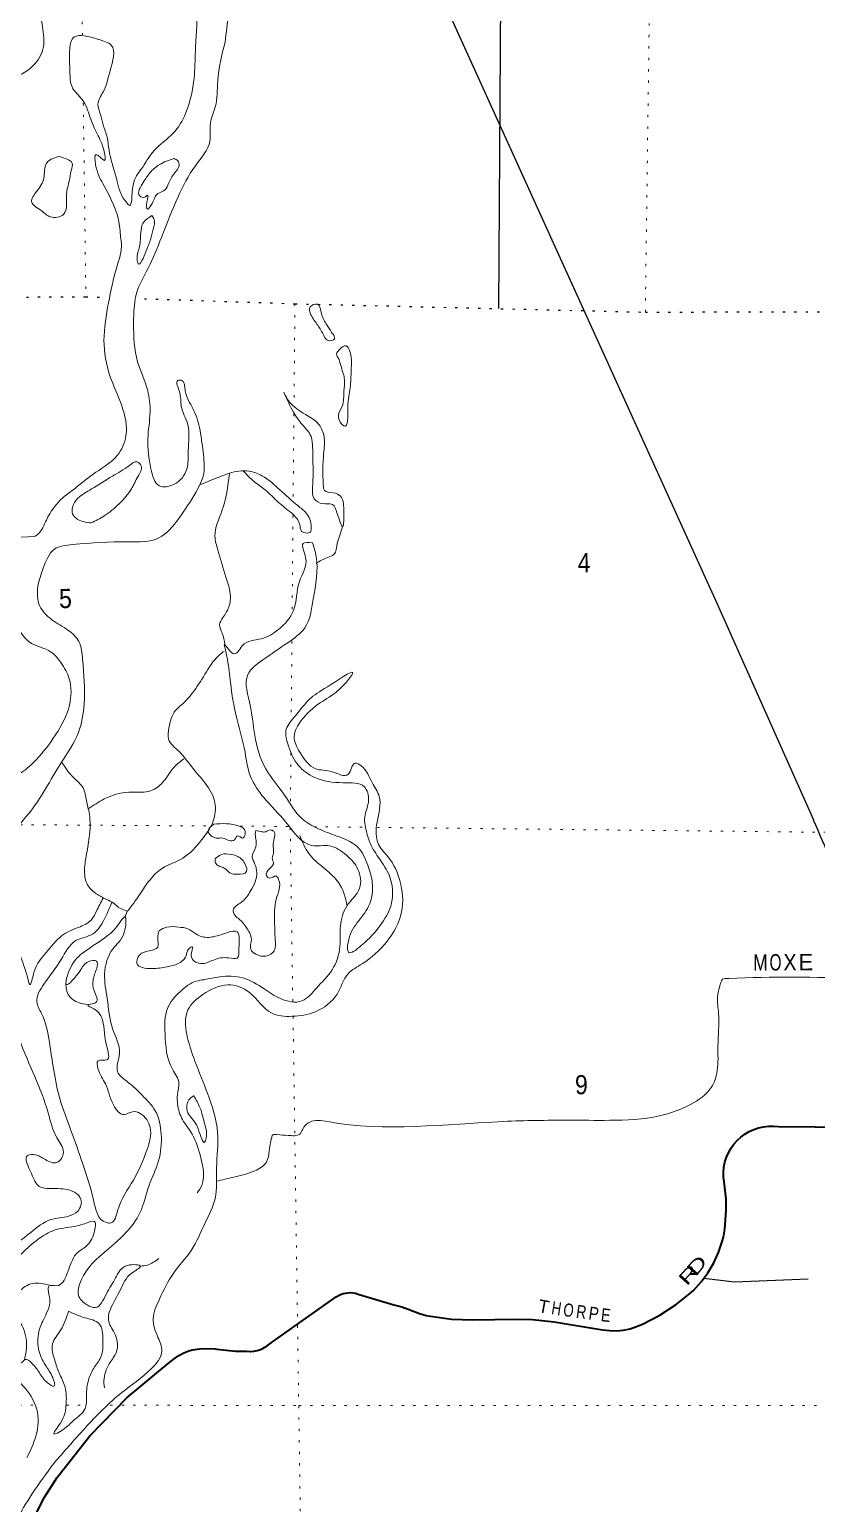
# Model space of a CAD drawing. Header units: feet. Extents: x -6 to 252658, y -374658 to -170635.
# Drawn here: x 134456 to 141672, y -353948 to -340437 of the extents above; entities that cross this region are included whole.
import ezdxf

# ---------------------------------------------------------------- set-up
doc = ezdxf.new("R2010")
doc.units = ezdxf.units.FT
doc.header["$LTSCALE"] = 70
doc.linetypes.add('DOTTED', pattern=[1.5, 0.3, -1.2])
for name, color, linetype, lineweight in [('26', 7, 'Continuous', 40), ('27', 7, 'Continuous', 13), ('29', 7, 'Continuous', 25), ('34', 7, 'Continuous', 25), ('39', 7, 'Continuous', 13), ('6', 7, 'DOTTED', 25), ('7', 7, 'DOTTED', 13)]:
    doc.layers.add(name, color=color, linetype=linetype, lineweight=lineweight)
doc.layers.add('41', color=7, linetype='Continuous')

msp = doc.modelspace()

# ---------------------------------------------------------------- linework, layer by layer
at = {"layer": '26'}
for points in [[(137287.44, -352041.18), (137308.51, -352031.25), (137330.5, -352023.57), (137353.18, -352018.23), (137376.28, -352015.29), (137399.57, -352014.79), (137422.78, -352016.72), (137445.67, -352021.06), (137467.97, -352027.78), (137477.67, -352031.52), (137797.02, -352126.08), (137870.28, -352144.5), (137927.87, -352164.95), (138030.36, -352204.86), (138092.31, -352223.22), (138132.95, -352231.52), (138326.15, -352258.34), (138521.1, -352264.82), (138917.71, -352259.47), (139068.12, -352261.79), (139265.71, -352283.09), (139709.88, -352355.51), (139772.91, -352362.91), (139836.36, -352363.68), (139899.55, -352357.82), (139961.78, -352345.39), (140022.36, -352326.51), (140076.84, -352303.28), (140234.95, -352222.24), (140383.73, -352125.11), (140521.53, -352012.97), (140542.33, -351993.84), (140613.56, -351916.44), (140676.31, -351832.03), (140729.89, -351741.52), (140773.72, -351645.91), (140807.31, -351546.23), (140817.39, -351507.19), (140829.38, -351432.65), (140843.99, -351259.69), (140841.59, -351156.16), (140824.31, -350999.79), (140819.21, -350955.08), (140818.75, -350909.12), (140823.1, -350863.35), (140832.21, -350818.3), (140845.98, -350774.44), (140864.25, -350732.26), (140886.84, -350692.22), (140913.49, -350654.76), (140943.91, -350620.3), (140977.76, -350589.2), (141014.68, -350561.81), (141054.26, -350538.43), (141096.06, -350519.31), (141139.64, -350504.67), (141184.5, -350494.67), (141230.17, -350489.41), (141276.14, -350488.95), (141321.9, -350493.3), (141994.93, -350497.19)], [(134498.66, -354077.03), (134593.69, -353888.51), (134691.81, -353735.96), (134707.86, -353711.01), (134727.55, -353685.96), (135009.91, -353326.75), (135350.42, -352976.21), (135725.71, -352663.18), (135781.77, -352621.85), (135824.37, -352592.54), (135869.79, -352567.84), (135917.55, -352548.03), (135948, -352538.33), (136017.42, -352528.5), (136087.5, -352525.98), (136157.45, -352530.79), (136174.13, -352533.04), (136344.02, -352550.85), (136429.47, -352552.41), (136448.22, -352552.76), (136479.47, -352553.28), (136484.12, -352553.36), (136513.67, -352550.75), (136542.78, -352545.07), (136563.53, -352538.71), (136588.65, -352529.33), (136613.53, -352514.41), (136634.88, -352501.62), (136659.52, -352485.26), (136684.88, -352467.24), (137267.53, -352053.27), (137287.44, -352041.18)]]:
    msp.add_lwpolyline(points, dxfattribs=at)
at = {"layer": '29'}
msp.add_line((138780.93, -338785.8), (138755.2, -342995.16), dxfattribs=at)
msp.add_lwpolyline([(140638.21, -351883.29), (140918.31, -351914.5), (141593.35, -351888.31)], dxfattribs=at)
at = {"layer": '34'}
msp.add_lwpolyline([(134735.65, -332458.68), (137944.64, -339501), (140772.28, -345729.71), (141644.12, -347681.92)], dxfattribs=at)
msp.add_spline([(141642.1, -347680.49), (141968.63, -348439.25), (142335.71, -349252.7), (142854.61, -350251.63), (143456.72, -351211.61), (144359.09, -352432.25), (145408.53, -353779.07)], degree=3, dxfattribs=at)
at = {"layer": '39'}
msp.add_line((135332.68, -348570.72), (135352.58, -348519.17), dxfattribs=at)
msp.add_lwpolyline([(134499.01, -345084.85), (134142.12, -345101.98), (134133.83, -345323.04), (134300.42, -345337.67)], dxfattribs=at)
for points in [[(132895.84, -327256.21), (132939.1, -327285.23), (133183.04, -327443.84), (133453.81, -327698.65), (133610.69, -328008.68), (133693.76, -328369.57), (133660.95, -328789.72), (133614.79, -329041.23), (133491.57, -329184.92), (133426.17, -329285.93), (133431.46, -329448.61), (133505.24, -329648.87), (133614.46, -330019.58), (133669.29, -330105.49), (133880.77, -330218.17), (134106.89, -330405.07), (134408.5, -330756.04), (134636.81, -330967.02), (134928.96, -331135.26), (135115.83, -331177.85), (135213.96, -331158.92), (135215.57, -331108.68), (135277.37, -331059.94), (135435.97, -331078.66), (135653.7, -331219.42), (135948.19, -331429.83), (136172.78, -331679.01), (136283.31, -331961.32), (136244.86, -332172.58), (136152.25, -332384.32), (136087.48, -332565.68), (136078.92, -333007.71), (136110.87, -333499.62), (136136.07, -333644.05), (136197.49, -333802.22), (136252.84, -333954.42), (136262.47, -334159.25), (136334.23, -334357.51), (136415.19, -334451.24), (136467.28, -334442.75), (136462.08, -334292.13), (136484.6, -334095.06), (136456.41, -333826.11), (136428.42, -333581.26), (136426.66, -333358.29), (136382.98, -333159.78), (136353.25, -332949.1), (136386.76, -332874.48), (136446.22, -333038.7), (136496.02, -333251.22), (136528.07, -333500.05), (136548.33, -333781.12), (136539.12, -334140.8), (136553.45, -334433.97), (136637.97, -334724.54), (136707.39, -335135.77), (136652.65, -335572.17), (136542.96, -335906.6), (136379.84, -336078.76), (136110.44, -336253.85), (135845.83, -336527.33), (135595.36, -336814.75), (135264.59, -337092.82), (135067.88, -337329.56), (135015.18, -337514.83), (135059.12, -337745.48), (135173.25, -337975.52), (135383.19, -338146.48), (135616.5, -338228.85), (135757.51, -338305.98), (135844, -338337.38), (135875.93, -338317.01), (135851.61, -338285.08), (135799.01, -338227.27), (135724.42, -338179.7), (135675.88, -338127.89), (135707.76, -338101.5), (135773.96, -338102.94), (135864.8, -338176.48), (135985.97, -338281.91), (136115.72, -338457.58), (136196.77, -338561.35), (136268.98, -338817.87), (136372.02, -339168.54), (136381.51, -339610.42), (136318.61, -340028.82), (136248.52, -340553.75)], [(134207.24, -338072.23), (134238.47, -338473.74), (134161.1, -338838.02), (134128.74, -339059.28), (134267.11, -339311.22), (134449.51, -339550.71), (134551.18, -339726.62), (134576.65, -339905.2), (134558.27, -340118.3), (134570.43, -340389.4), (134585.98, -340582.12), (134505.08, -340751.57), (134305.51, -340879.85), (134077.3, -340936.05), (133809.46, -341054.88), (133635.41, -341151.42)], [(136076.19, -339552.78), (136075.46, -339460.38), (136059.12, -339422.35), (136033.25, -339448.69), (136013.92, -339541.26), (135969.43, -339750.57), (135949.17, -339979.76), (135982.9, -340188.4), (135981.63, -340537.96), (135976.71, -340635.38)], [(136248.52, -340553.75), (136181.1, -340907.89), (136158.91, -341147.15), (136113.95, -341296.19), (136109.21, -341458.96), (135976.61, -341685.1), (135818.38, -341969.72), (135664.87, -342342.69), (135544.72, -342622.96), (135449.96, -342816.63), (135410.32, -343132.37), (135447.18, -343483.61), (135539.5, -343745.99), (135561.1, -343942.68), (135540.98, -344189.95), (135569.2, -344462.91), (135644.64, -344618.96), (135776.93, -344607.78), (135898.17, -344466.11), (135910.88, -344297.25), (135907, -344058.22), (135847.53, -343892), (135828.34, -343747.52), (135815.56, -343653.21), (135845.63, -343650.94), (135884.51, -343749.04), (135953.98, -343911.17), (136013.5, -344083.42), (136047.39, -344312.15), (136052.93, -344506.96), (135980.08, -344680.36), (135823.5, -344918.76), (135642.38, -345097.1), (135359.84, -345131.68), (134850.59, -345158.16), (134684.44, -345199.77), (134581.52, -345375.43), (134532.69, -345542.59), (134550.14, -345721.23), (134661.44, -345846.84), (134808.61, -345942), (134907.72, -346047.62), (134943.08, -346208.03), (134956.33, -346617.73), (134904.24, -346881.35), (134745.96, -347157.93), (134444.78, -347628.6), (134311.84, -347812.56), (134277.89, -348086.06), (134262.87, -348471.9), (134282.48, -348670.62), (134366.65, -348916.99), (134436.47, -349123.31), (134459.05, -349189.41), (134496.3, -349080.6), (134609.19, -348896.82), (134750.4, -348744.94), (134904.23, -348667.27), (135020.04, -348599.98), (135069.55, -348519.2), (135131.27, -348398.86)], [(135350.91, -342027.72), (135315.04, -341982.09), (135249.36, -341791.8), (135185.21, -341541.24), (135168.25, -341424.87), (135131.25, -341310.68), (135106.43, -341214.47), (135083.64, -341122.25), (135130.89, -341009.35), (135195.53, -340811.92), (135205.75, -340580.8), (135086.99, -340527.59), (134956.36, -340494.56), (134866.18, -340505.38), (134824.92, -340614.22), (134826.59, -340827.15), (134845.72, -340963.59), (134938.89, -341079.3), (135010.33, -341237.39), (135075.74, -341393.52), (135141.2, -341555.68), (135143.84, -341636.02), (135067.2, -341582.44), (135061.91, -341674.89), (135127.44, -341847.09), (135270.44, -342177.33), (135291.31, -342343.02)], [(135976.71, -340635.38), (135964.28, -340881.64), (135886.59, -341205.74), (135773.69, -341387.52), (135598.43, -341545.72), (135479.44, -341717.5), (135406.37, -341862.77), (135363.66, -342043.94), (135350.91, -342027.72)], [(134722.34, -341599.47), (134608.54, -341666.74), (134587.51, -341797.5), (134520.3, -341922.63), (134474.89, -342015.43), (134563.79, -342097.03), (134648.48, -342154.56), (134766.64, -342131.45), (134796.08, -342048.83), (134795.24, -341942.36), (134820.38, -341823.62), (134837.7, -341731.06), (134847.18, -341660.67), (134806.82, -341628.87), (134722.34, -341599.47)], [(135781.54, -341620.48), (135645.59, -341675.89), (135559.93, -341750.96), (135498.43, -341837.87), (135467.32, -341962.69), (135509.54, -341974.38), (135537.46, -341954.05), (135531.94, -342018.39), (135536.48, -342084.64), (135580.19, -342032.03), (135631.62, -341941.19), (135699.55, -341906.45), (135731.18, -341847.92), (135784.6, -341755.05), (135828.16, -341682.36), (135815.79, -341640.28), (135781.54, -341620.48)], [(135577.05, -342142.55), (135495.38, -342215.58), (135475.96, -342296.1), (135464.95, -342426.77), (135441.8, -342543.49), (135452.14, -342583.58), (135525.44, -342466.43), (135564.73, -342361.63), (135590.06, -342266.99), (135599.41, -342180.53), (135577.05, -342142.55)], [(135291.31, -342343.02), (135298.25, -342398.08), (135255.83, -342615.4), (135180.18, -342943.51), (135138.76, -343287.39), (135193.45, -343610.35), (135301.92, -343886.65), (135340.17, -344159.53), (135259.37, -344343.04), (135064.01, -344495.39), (134873.83, -344642.67)], [(137226.11, -343211.23), (137181.48, -343143.24), (137132.56, -343043.22), (137095.76, -342955.14), (137029.75, -342977.81), (137036.35, -343052.08), (137099.28, -343147.96), (137154.17, -343241.91), (137194.65, -343287.77), (137250.68, -343271.21), (137250.49, -343247.11), (137224.17, -343215.19)], [(137293.66, -343460.89), (137271.81, -343407.64), (137291.63, -343377.33), (137359.5, -343336.57), (137396.08, -343396.52), (137405.36, -343557.16), (137396.61, -343719.95), (137373.98, -343902.96), (137339.19, -344070), (137316.99, -344052.11), (137288.31, -343976.02), (137321.73, -343889.35), (137338.69, -343750.59), (137343.88, -343646.08), (137314.94, -343535.84), (137293.66, -343460.89)], [(136787.19, -343761.36), (136840.05, -343851.31), (136985.35, -343964.56), (137102.36, -344049.94), (137153.32, -344153.97), (137152.67, -344326.74), (137148.86, -344608.02), (137161.32, -344662.15), (137239.71, -344683.58), (137308.16, -344715.13), (137337.2, -344837.42), (137326.38, -344992.2), (137277.3, -344872.09), (137232.53, -344790.11), (137144.22, -344782.83), (137065.64, -344737.31), (137052.56, -344604.83), (137055.28, -344440.08), (137051.93, -344269.35), (137037.09, -344167.02), (136955.99, -344057.23), (136876.89, -343945.41), (136787.19, -343761.36)], [(135019.52, -344959.83), (135141.36, -344894.5), (135276.89, -344784.85), (135390.13, -344647.27), (135451.41, -344532.23), (135478.74, -344437.58), (135442.34, -344399.72), (135372.4, -344432.47), (135216.72, -344530.24), (135025.1, -344648.4), (134899.41, -344733.86), (134849.9, -344814.64), (134850.37, -344874.9), (134896.91, -344926.74), (135019.52, -344959.83)], [(136016.17, -344610.82), (136207.58, -344533.76), (136375.68, -344484.1), (136469.96, -344485.29), (136586.61, -344526.48), (136752.11, -344657.64), (136915.7, -344800.87), (136990.45, -344868.53), (137039.59, -344996.68), (137027.92, -345042.99), (136971.8, -345047.49), (136949.62, -345033.62), (136933.12, -344975.5), (136860.1, -344871.66), (136734.93, -344768.28), (136617.72, -344656.79), (136516.84, -344581.32), (136414.55, -344482.11)], [(136247.54, -346074.08), (136222.88, -345970), (136198.21, -345893.87), (136229.77, -345825.3), (136283.17, -345730.42), (136296.27, -345609.77), (136256.95, -345455.42), (136182.8, -345208.97), (136155.72, -345080.63), (136220.09, -344849.05), (136290.44, -344508.16)], [(134873.83, -344642.67), (134764.97, -344726.98), (134610.14, -344933.22), (134532.93, -345062.46), (134499.01, -345084.85)], [(137326.22, -344992.34), (137300.94, -345072.78), (137277.44, -345145.3), (137246.15, -345248.03), (137188.21, -345276.65), (137084.13, -345329.43)], [(137050.76, -345141.23), (137083.84, -345267.5), (137056.83, -345659.47), (136978.66, -345921.31), (136823.28, -346057.24), (136593.87, -346215.91), (136458.51, -346347.66), (136480.87, -346640.77), (136527.39, -346945.72), (136644.11, -347250.07), (136792.12, -347451.7), (136954.3, -347671.28), (137093.37, -347756.47), (137244.29, -347819.45), (137465.81, -347932.05), (137557.37, -348098), (137598.71, -348254.34), (137564.33, -348473.61), (137461.21, -348623.16), (137376.4, -348806.7), (137381.11, -348895.05), (137496.96, -348833.79), (137668.04, -348653.52), (137759.08, -348498.05), (137762.87, -348214.76), (137677.39, -348056.79), (137588.02, -347914.93), (137549.05, -347804.77), (137529.82, -347654.27), (137564.72, -347501.29), (137525.65, -347379.09), (137330.79, -347340.59), (137071.67, -347292.59), (136920.37, -347181.4), (136830.73, -347005.38), (136809.46, -346850.88), (136892.75, -346729.63), (137019.92, -346577.87), (137187.49, -346461.91), (137419.14, -346331.35), (137294, -346487.11), (137120.46, -346609.14), (136947.23, -346771.35), (136882.18, -346916.55), (136933.46, -347060.75), (137077.06, -347212.19), (137231.72, -347240.99), (137378.32, -347263.84), (137441.7, -347160.84), (137498.06, -347186.47), (137597.55, -347340.3), (137662.74, -347468.31), (137642.51, -347701.52), (137656.15, -347906.31), (137749.37, -348028.05), (137851.31, -348238.11), (137867.61, -348525.24), (137727.37, -348801.67), (137506.29, -349000.45), (137376.64, -349091.97), (137275.81, -349277.65), (137076.51, -349440.08), (136862.22, -349482.11), (136673.44, -349451.59), (136473.4, -349264.47), (136274.28, -349193.87), (136046.32, -349282.21), (135907.03, -349424.04), (135898.77, -349649.11), (135972.9, -349893.55), (136087.52, -350185.87), (136180.61, -350546.67), (136171.13, -350872.2), (136157.3, -351153.57), (136066.78, -351375.33), (135938.38, -351627.55), (135771.59, -351841.93), (135647.06, -352076.03), (135590.29, -352253.31), (135633.76, -352425.7), (135668.84, -352549.95), (135571.84, -352713.51), (135302.77, -352930.78), (134962.37, -353259.15), (134678.08, -353581.02)], [(136244.9, -346092.68), (136241.78, -346078.32), (136320.62, -346155.99), (136406.32, -346086.95), (136580.3, -346021.16), (136740.09, -345935.41), (136875.13, -345763.49), (136931.19, -345495.82), (136987.64, -345276.37), (136964.56, -345147.99), (137050.76, -345141.23)], [(134300.42, -345337.67), (134280.27, -345580.92), (134342.98, -345903.82), (134474.6, -346063.4), (134649.71, -346140.24), (134742.75, -346239.88), (134820.14, -346387.88), (134822.03, -346628.93), (134693.81, -346903.25), (134517.08, -347129.77), (134385.61, -347245.41), (134262.03, -347344.91), (134212.87, -347469.89), (134188.27, -347656.93), (134165.56, -348085.02), (134126.88, -348523.3), (134150.23, -348942.96), (134253.73, -349351.89), (134366.82, -349704.48), (134626.75, -350367.19), (134708.81, -350599.52), (134765.98, -350727.6), (134706.55, -350822.53), (134602.04, -350795.31), (134509.43, -350751.91), (134439.27, -350756.53), (134472.67, -350922.98), (134545.8, -351040.88), (134694.39, -351061.7), (134867.14, -351094.36), (134927.83, -351160.13), (134898.58, -351266.86), (134814.71, -351313.78), (134652.49, -351345.32), (134466.88, -351463.43), (134247.74, -351652.15), (134076.99, -351874.6), (133964.34, -352088.51), (134018.82, -352385.36), (134118.69, -352587.4), (134252.17, -352726.88), (134417.95, -352894.2), (134527.93, -353106.2), (134503.86, -353361.54), (134431.06, -353529.93)], [(135354.36, -348518.76), (135465.49, -348367.13), (135560.68, -348229.7), (135672.19, -348126.29), (135862, -348032.25), (136037.15, -347859.98), (136132.25, -347710.5), (136159.05, -347547.55), (136081.41, -347365.41), (135955.84, -347211.8), (135824.22, -347052.22), (135731.09, -346942.53), (135734.28, -346838.04), (135795.21, -346678.81), (135848.96, -346628.13), (135964.28, -346498.56), (136077.24, -346324.82), (136212.31, -346156.92), (136239.88, -346136.9)], [(136058.03, -349146.36), (136199.49, -349120.18), (136410.17, -349130.42), (136607.53, -349231.18), (136756.65, -349320.29), (136953.38, -349340.7), (137086.84, -349223.03), (137229.95, -349057.07), (137302.45, -348839.48), (137307, -348652.61), (137363.76, -348473.33), (137482.8, -348307.57), (137467.4, -348134.94), (137362.09, -348005.27), (137206.97, -347920.22), (137042.47, -347915.61), (136806.12, -347702.69), (136605.8, -347479.42), (136481.91, -347283.61), (136425.76, -347028.96), (136353.29, -346740.3), (136298.65, -346423.36), (136270.92, -346212.67), (136244.9, -346092.68)], [(134750.56, -347151.23), (134859.34, -347293.56), (134946.34, -347389.24), (134977.32, -347503.48), (135004.38, -347627.8), (135004.04, -347840.75), (134975.32, -348013.76), (134960.38, -348154.52), (134987.41, -348276.83), (135058.19, -348350.55), (135142.84, -348402.05), (135213.3, -348435.6), (135269.82, -348481.31), (135354.36, -348518.76)], [(134994.84, -347580.73), (135141.69, -347490.01), (135365.84, -347427.82), (135548.31, -347420.22), (135664.11, -347352.93), (135773.28, -347207.34), (135872.15, -347120.59)], [(136144.37, -347720.44), (136094.72, -347783.14), (136167.44, -347848.81), (136229.61, -347848.28), (136283.94, -347869.91), (136336.04, -347863.43), (136363.83, -347827.03), (136410.13, -347848.73), (136431.91, -347812.38), (136427.57, -347770.23), (136379.18, -347738.51), (136144.37, -347720.44)], [(136531.92, -347777.37), (136586.18, -347790.97), (136622.29, -347790.66), (136662.27, -347774.24), (136694.46, -347786.02), (136689.34, -347900.57), (136692.07, -347992.96), (136682.45, -348045.27), (136692.67, -348069.29), (136659.03, -348127.84), (136627.45, -348192.39), (136657.72, -348216.24), (136713.72, -348195.67), (136740.05, -348227.59), (136717.4, -348408.58), (136702.99, -348617.63), (136708.27, -348778.3), (136699.05, -348880.84), (136623.21, -348929.7), (136530.81, -348912.42), (136484.33, -348868.62), (136489.63, -348776.17), (136442.63, -348666.08), (136406.13, -348616.17), (136333.38, -348546.49), (136323.05, -348508.41), (136400.7, -348435.42), (136482.13, -348332.26), (136525.6, -348249.52), (136538.98, -348165.03), (136522.32, -348086.83), (136497.72, -348018.74), (136531.12, -347930.06), (136530.53, -347855.73), (136526.21, -347815.59), (136526.13, -347805.55), (136531.92, -347777.37)], [(136933.45, -347826.15), (137016.98, -347990.16), (137146.33, -348115.61), (137277.69, -348241.04), (137344.89, -348369.03), (137364.74, -348463.09)], [(136156.9, -348039.75), (136214.75, -347999.07), (136307.01, -347998.28), (136365.31, -348015.86), (136436.14, -348095.6), (136446.64, -348155.78), (136362.6, -348180.61), (136292.29, -348167.16), (136241.8, -348123.39), (136201.56, -348107.67), (136167.3, -348085.87), (136156.9, -348039.75)], [(135209.18, -348440.54), (135205.39, -348449.73), (135140.34, -348594.93), (135033.08, -348728.44), (134881.11, -348788.01), (134746.07, -348959.93), (134587.39, -349186.29), (134522.48, -349349.57), (134565.44, -349455.68), (134637.7, -349718.22), (134677.83, -349975.02), (134736.13, -350247.73), (134832.53, -350518.1), (134947.41, -350844.56), (135042.18, -351163.17), (135158.16, -351373.1), (135204.3, -351374.72), (135263.6, -351263.71), (135407.82, -350983.23), (135533.98, -350702.91), (135562.49, -350501.77), (135471.23, -350373.99), (135398.88, -350356.53), (135322.87, -350383.3), (135225.9, -350293.73), (135152.18, -350101.51), (135082.87, -349959.48), (135084.34, -349891.16), (135164.5, -349882.43), (135161.43, -349747.86), (135115.28, -349489.11), (135046.48, -349413.36), (134990.06, -349379.7), (135062.09, -349356.98), (135047.18, -349246.62), (135038.4, -349150.27), (135071.66, -349043.51)], [(135071.66, -349043.51), (135071.12, -348975.21), (134994.96, -348981.89), (134917.4, -349066.93), (134794.02, -349190.54), (134830.94, -349039.55), (134962.13, -348887.75), (135147.67, -348761.6), (135275.03, -348633.95), (135326.69, -348571.23), (135323.8, -348713.88), (135218.69, -348865.46), (135144.26, -349093.11), (135168.09, -349317.9), (135216.38, -349592.7), (135280.36, -349823.18), (135263.62, -349990.06), (135358.65, -350085.67), (135487.95, -350205.09), (135609.42, -350348.69), (135663.26, -350563.18), (135639.1, -350806.47), (135552.62, -351032.21), (135468.35, -351284.05), (135343.38, -351461.91), (135184.09, -351609.93), (135008.87, -351774.16), (134923.73, -351915.52), (134904.64, -352038.23), (134985.58, -352127.93), (135057.97, -352151.42), (135161.28, -352025.97), (135244.38, -351880.62), (135355.79, -351765.15), (135472.2, -351774.19), (135394.45, -351835.13), (135289.36, -351988.71), (135194.54, -352174.35), (135179.19, -352262.87), (135234.3, -352384.94), (135257.61, -352543.45), (135198.28, -352650.43), (135139.29, -352801.61), (135141.98, -352887.97)], [(135644.59, -348697.06), (135631.04, -348759.45), (135631.73, -348847.84), (135551.77, -348882.68), (135457.86, -348927.68), (135440.34, -348996.14), (135573.11, -349045.22), (135717.39, -349027.9), (135819.45, -348998.9), (135891.1, -348927.97), (135912.69, -348867.52), (135950.62, -348845.09), (135942.93, -348887.35), (135951.54, -348961.6), (136028.05, -348999.11), (136142.12, -348965.99), (136280.36, -348946.72), (136360.6, -348948.04), (136375.94, -348857.5), (136379.24, -348767.07), (136360.73, -348708.97), (136270.51, -348713.77), (136162.47, -348748.85), (136036.14, -348751.95), (135981.78, -348726.3), (135907.19, -348678.73), (135824.85, -348665.37), (135714.53, -348664.31), (135644.59, -348697.06)], [(136169.34, -350994.58), (136330.24, -350955.2), (136520.35, -350899.33), (136628.02, -350818.04), (136653.29, -350715.37), (136664.72, -350638.93), (136674.45, -350600.68), (136686.23, -350568.44), (136724.32, -350566.1), (136826.67, -350573.25), (136932.89, -350562.29), (136972.49, -350497.67), (137026.28, -350451), (137100.38, -350436.3), (137190.73, -350447.57), (138801.33, -350445.76), (139396.94, -350434.61), (139772.02, -350435.39), (140233.03, -350395.27), (140515.02, -350290.38), (140706.34, -350134.05), (140761.28, -349978.89), (140767.57, -349757.85), (140773.21, -349454.46), (140764, -349303.87), (140781.36, -349215.33), (140791.13, -349183.1), (140798.98, -349160.94), (140810.87, -349142.75), (140832.89, -349136.54), (140868.97, -349134.22), (142063.69, -349130.96)], [(134787.62, -349193.03), (134810.79, -349282.81), (134909.66, -349358.29), (134988.86, -349375.2)], [(135993.04, -351099.27), (136018.22, -351066.37), (136019.77, -350752.97), (135931.82, -350536.76), (135850.62, -350412.91), (135811.36, -350266.59), (135814.68, -350178.17), (135826.06, -350095.71), (135766.89, -349967.65), (135698.13, -349640.79), (135720.38, -349409.57), (135839.51, -349253.86), (135983.18, -349160.21), (136058.03, -349146.36)], [(135959.35, -350211.08), (135917.51, -350247.6), (135902.27, -350350.19), (135985.51, -350478.04), (136062.96, -350634.07), (136078.58, -350579.69), (136061.65, -350467.34), (136018.36, -350319.05), (135961.34, -350209.05)], [(134961.67, -351382.83), (134891.63, -351403.52), (134701.35, -351437.3), (134555.51, -351510.88), (134404.06, -351636.74), (134224.91, -351811.05), (134081.77, -351972.99), (134057.14, -352156.02), (134094.97, -352376.67), (134196.67, -352556.6), (134307.74, -352652.07), (134378, -352659.5), (134415.85, -352627.03), (134476.29, -352660.66), (134547.2, -352750.45), (134622.13, -352842.22), (134680.53, -352871.85), (134661.74, -352777.59), (134598.76, -352675.68), (134539.48, -352533.56), (134548.05, -352348.66), (134613.08, -352201.45), (134642.41, -352104.77), (134629.59, -352004.44), (134633.21, -351954.18), (134703.39, -351951.57), (134798.83, -351846.28), (134832.22, -351755.6), (134887.6, -351656.68), (134975.33, -351589.63), (135048.56, -351464.45), (135051.78, -351363.98), (134961.67, -351382.83)], [(135470.67, -351772.54), (135536.28, -351761.59), (135641.7, -351702.83)], [(134639.55, -351947.65), (134484.6, -351931.35), (134360.84, -352006.75), (134311.86, -352155.83), (134385.31, -352313.9), (134428.98, -352510.4), (134408.96, -352627.43)], [(134813.54, -352185.66), (134962.42, -352244.65), (135093.23, -352299.77), (135128.49, -352448.13), (135109.68, -352607), (135044.29, -352708), (134996.99, -352814.88), (134978.1, -352963.71), (134964.96, -353078.33), (134865.49, -353181.64), (134759.9, -353272.95), (134679.97, -353311.81), (134739.35, -353210.85), (134790.3, -353057.73), (134778.82, -352873.01), (134727.72, -352750.91), (134686.69, -352634.74), (134667.46, -352484.24), (134742.67, -352357.03), (134813.54, -352185.66)], [(134678.08, -353581.02), (134477.71, -353861.98), (134196.82, -354362.61), (133941.51, -354798.73), (133753.61, -355024.52)]]:
    msp.add_spline(points, degree=3, dxfattribs=at)
at = {"layer": '6'}
for points in [[(133587.12, -342894.29), (134970.21, -342886.07), (135179.79, -342893.1)], [(135508.89, -342904.13), (136889.15, -342950.41), (140102.17, -343027.46), (142162, -343021.93), (145625.07, -342971.08), (147515.51, -342968.62), (150821.09, -342953.79), (150826.97, -342953.79)]]:
    msp.add_lwpolyline(points, dxfattribs=at)
at = {"layer": '7'}
for p, q in [((134907.36, -337951.83), (134940.83, -340484.64)), ((134949.12, -341112.7), (134972.55, -342884.87)), ((136889.14, -342949.23), (136880.85, -343878.47)), ((136880.11, -343961.2), (136873.05, -344751.99)), ((136871.82, -344889.7), (136863.72, -345798.31)), ((136861.52, -346043.74), (136854.95, -346780.45)), ((136852.38, -347068.5), (136848.33, -347522.05)), ((134370.58, -347726.22), (136121.92, -347737.46)), ((136386.98, -347739.16), (136838.97, -347742.06)), ((137065.77, -347744.49), (137533.11, -347749.56)), ((134794.27, -353046.41), (134967.86, -353046.67))]:
    msp.add_line(p, q, dxfattribs=at)
for points in [[(140102.16, -343026.29), (140172.46, -337710.8), (140154.18, -334976.19)], [(136846.34, -347744.44), (136846.28, -347750.34), (136869.9, -349356.09)], [(137644.95, -347750.77), (142136.14, -347799.43), (144833.14, -347705.9), (147480.52, -347681.1), (150068.29, -347691.07)], [(136871.74, -349481.7), (136924.27, -353053.14), (136999.51, -358333.64), (136991.42, -359108.11)], [(131623.62, -353041.7), (131631.77, -353041.74), (134506.24, -353045.99)], [(135196.53, -353047.02), (136924.26, -353049.61), (142189.4, -353048.22), (147492.29, -353073.92), (152762, -353038.76), (157478.03, -353061.51)]]:
    msp.add_lwpolyline(points, dxfattribs=at)

# ---------------------------------------------------------------- texts
at = {"layer": '27'}
for s, rotation, width, p in [('D', 48.013, 1.55, (140559.13, -351872.59)), ('R', 47.411, 1.6, (140481.14, -351960.54)), ('H', 351.064, 0.75, (139235.54, -352211.15)), ('O', 352.171, 0.75, (139343.92, -352228.15)), ('R', 352.171, 0.8, (139461.98, -352244.38)), ('P', 352.171, 0.85, (139576.29, -352260.1)), ('E', 353.893, 0.8, (139690.6, -352275.82))]:
    msp.add_text(s, height=120, rotation=rotation, dxfattribs=dict(at, width=width)).set_placement(p)
msp.add_text('T', height=120, rotation=349.876, dxfattribs=at).set_placement((139112.06, -352193.28))
at = {"layer": '41'}
for s, width, p in [('M', 0.8, (141090.63, -349063.06)), ('O', 0.7, (141241.45, -349062.26)), ('X', 0.9, (141368.65, -349061.59))]:
    msp.add_text(s, height=150, rotation=0.302, dxfattribs=dict(at, width=width)).set_placement(p)
msp.add_text('E', height=150, rotation=0.302, dxfattribs=at).set_placement((141507.65, -349060.86))
at = {"layer": '7', "width": 0.9}
for s, p in [('4', (139482.68, -345412.76)), ('5', (134728.23, -345740.61)), ('9', (139458.76, -350197.41))]:
    msp.add_text(s, height=175.6, rotation=1.004, dxfattribs=at).set_placement(p)

doc.saveas('drawing.dxf')
